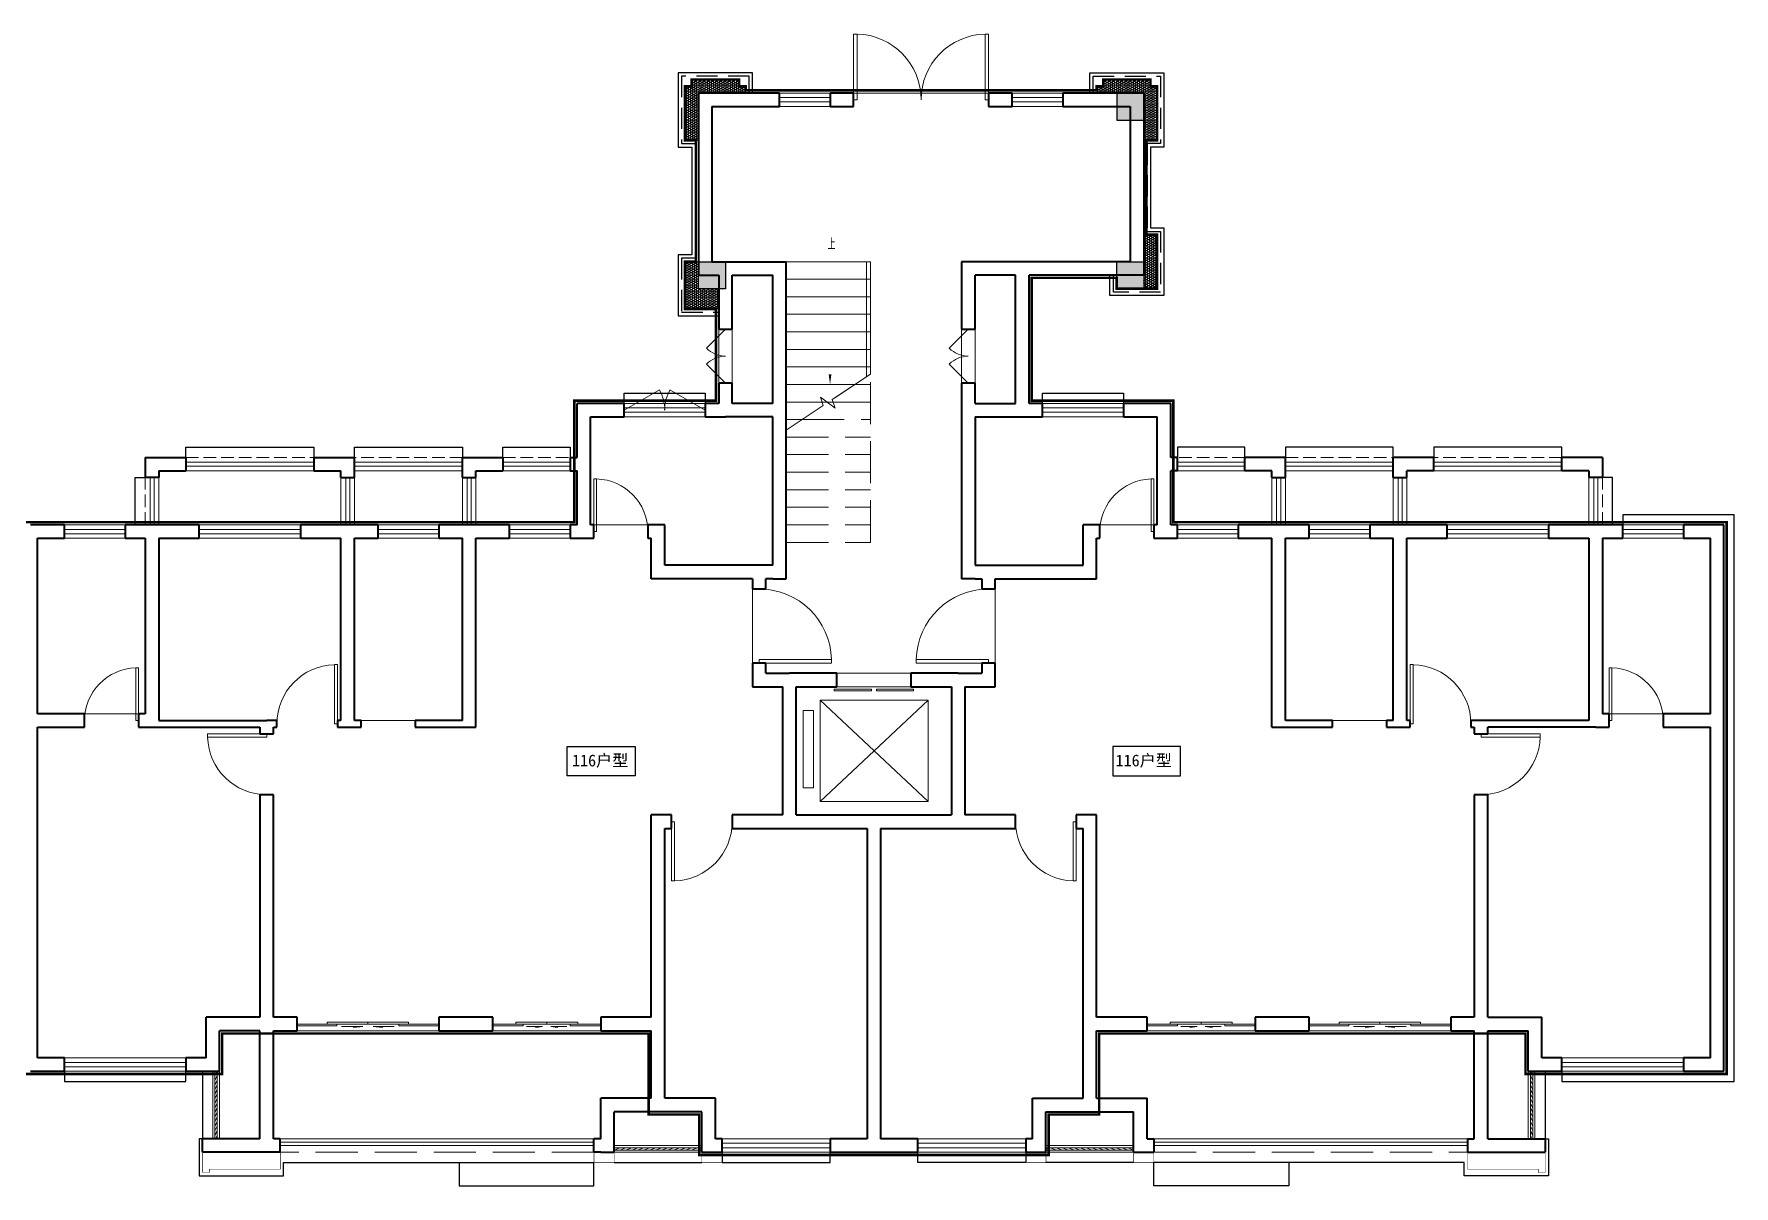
# Model space of a CAD drawing. Extents: x -518115 to 1124316, y -209821 to 1628073.
# Drawn here: x 875905 to 885985, y 656522 to 663352 of the extents above; entities that cross this region are included whole.
import ezdxf

# ---------------------------------------------------------------- set-up
doc = ezdxf.new("R2010")
doc.units = 0
doc.header["$LTSCALE"] = 1000
doc.header["$MEASUREMENT"] = 0
for name, pattern in [('#P_--_20B1_001_t3$0$DASH', [0.35, 0.25, -0.1]), ('DASH', [0.35, 0.25, -0.1]), ('HIDDEN', [0.375, 0.25, -0.125])]:
    doc.linetypes.add(name, pattern=pattern)
for name, color, linetype, lineweight in [('3.5方案汇报，与郭总、侯月琴确定户型_t8$0$STAIR', 2, 'Continuous', 18), ('PUB_HATCH', 8, 'Continuous', 9), ('STAIR', 2, 'Continuous', 18), ('WALL', 9, 'Continuous', 40), ('WINDOW', 144, 'Continuous', 15), ('平面-栏杆', 135, 'Continuous', 15), ('平面-看线', 45, 'Continuous', 15)]:
    doc.layers.add(name, color=color, linetype=linetype, lineweight=lineweight)
for name, color, linetype in [('DIM_SYMB', 3, 'Continuous'), ('PUB_TEXT', 4, 'Continuous'), ('看线', 251, 'Continuous'), ('立面-看线', 251, 'Continuous')]:
    doc.layers.add(name, color=color, linetype=linetype)
doc.styles.add('_TCH_DIM', font='SIMPLEX.shx', dxfattribs={"width": 0.7, "bigfont": 'GBCBIG.shx'})
doc.styles.add('黑体', font='')
doc.styles.get('黑体').set_extended_font_data('SimHei')
pattern_1 = [(0, (-168166.8864, -210246.6915), (12.3825, 7.149038), [8.255, -16.51]), (120, (-168166.8864, -210246.6915), (-12.38249852, 7.14904056), [8.255, -16.51]), (60, (-168166.8864, -210246.6915), (1.48e-06, 14.29807856), [-16.51, 8.255])]

# ---------------------------------------------------------------- blocks, each defined once
blk = doc.blocks.new('A$C0281008A')
at = {"color": 5, "linetype": 'DASH', "ltscale": 0.4, "const_width": 15}
blk.add_lwpolyline([(9800, -3176), (10936, -3176), (10936, -2936), (13464, -2936), (13464, -3416), (13764, -3416), (13764, -3656), (15836, -3656), (15836, -3416), (16136, -3416), (16136, -2936), (18664, -2936), (18664, -3176), (19856, -3176), (19856, 96), (16576, 96), (16576, 816), (15736, 816), (15736, 1544), (16240, 1544), (16240, 1480), (16480, 1480), (16480, 1800), (16416, 1800), (16416, 2360), (16480, 2360), (16480, 2680), (16440, 2680), (16440, 2720), (16160, 2720), (16160, 2680), (16120, 2680), (16120, 2656), (14040, 2656), (14040, 2680), (14000, 2680), (14000, 2720), (13720, 2720), (13720, 2680), (13680, 2680), (13680, 2360), (13744, 2360), (13744, 1640), (13680, 1640), (13680, 1360), (13864, 1360), (13864, 816), (13024, 816), (13024, 96), (6576, 96), (6576, 816), (5736, 816), (5736, 1360), (5920, 1360), (5920, 1640), (5856, 1640), (5856, 2360), (5920, 2360), (5920, 2680), (5880, 2680), (5880, 2720), (5600, 2720), (5600, 2680), (5560, 2680), (5560, 2656), (3480, 2656), (3480, 2680), (3440, 2680), (3440, 2720), (3160, 2720), (3160, 2680), (3120, 2680), (3120, 2360), (3184, 2360), (3184, 1800), (3120, 1800), (3120, 1480), (3360, 1480), (3360, 1544), (3864, 1544), (3864, 816), (3024, 816), (3024, 96), (-256, 96), (-256, -3176), (936, -3176), (936, -2936), (3464, -2936), (3464, -3416), (3764, -3416), (3764, -3656), (5836, -3656), (5836, -3416), (6136, -3416), (6136, -2936), (8664, -2936), (8664, -3176), (9800, -3176)], dxfattribs=at)
blk = doc.blocks.new('A$C028C60F5')
at = {"color": 6}
blk.add_lwpolyline([(400, 0), (0, 0), (0, -400), (400, -400)], close=True, dxfattribs=at)
at = {"layer": 'PUB_HATCH'}
blk.add_solid([(0, -400), (400, -400), (0, 0), (400, 0)], dxfattribs=at)
blk = doc.blocks.new('A$C3EFA6995')
for p in [(9700, -2400), (15900, -2400)]:
    blk.add_blockref('A$C028C60F5', p)
blk = doc.blocks.new('A$C03F721DF')
at = {"layer": '立面-看线'}
h = blk.add_hatch(dxfattribs=at)
h.set_pattern_fill('HONEY', color=256, scale=5.2)
h.set_pattern_definition(pattern_1)
h.paths.add_polyline_path([(14240, 2600), (14240, 2640), (13960, 2640), (13960, 2600), (13920, 2600), (13920, 2280), (14000, 2280), (14000, 2560), (14280, 2560), (14280, 2600)])
h = blk.add_hatch(dxfattribs=at)
h.set_pattern_fill('HONEY', color=256, scale=5.2)
h.set_pattern_definition(pattern_1)
h.paths.add_polyline_path([(16400, 2600), (16400, 2640), (16680, 2640), (16680, 2600), (16720, 2600), (16720, 2280), (16640, 2280), (16640, 2560), (16360, 2560), (16360, 2600)])
h = blk.add_hatch(dxfattribs=at)
h.set_pattern_fill('HONEY', color=256, scale=5.2)
h.set_pattern_definition([(0, (-168206.6315, -211486.691), (12.3825, 7.149038), [8.255, -16.51]), (120, (-168206.6315, -211486.691), (-12.38249852, 7.14904056), [8.255, -16.51]), (60, (-168206.6315, -211486.691), (1.48e-06, 14.29807856), [-16.51, 8.255])])
h.paths.add_polyline_path([(16640, 1480), (16640, 1480), (16640, 1720), (16720, 1720), (16720, 1400), (16640, 1400)])
h = blk.add_hatch(dxfattribs=at)
h.set_pattern_fill('HONEY', color=256, scale=5.2)
h.set_pattern_definition([(0, (-168206.6315, -211646.691), (12.3825, 7.149038), [8.255, -16.51]), (120, (-168206.6315, -211646.691), (-12.38249852, 7.14904056), [8.255, -16.51]), (60, (-168206.6315, -211646.691), (1.48e-06, 14.29807856), [-16.51, 8.255])])
h.paths.add_polyline_path([(14120, 1400), (14000, 1400), (14000, 1560), (13920, 1560), (13920, 1280), (14120, 1280)])
at = {"color": 1, "const_width": 3.2}
for points in [[(14000, 2280), (13920, 2280), (13920, 2600), (13960, 2600), (13960, 2640), (14076, 2640), (14076, 2640), (14124, 2640), (14124, 2640), (14240, 2640), (14240, 2600), (14280, 2600), (14280, 2560)], [(16640, 2280), (16720, 2280), (16720, 2600), (16680, 2600), (16680, 2640), (16564, 2640), (16564, 2640), (16516, 2640), (16516, 2640), (16400, 2640), (16400, 2600), (16360, 2600), (16360, 2560)], [(16640, 1720), (16720, 1720), (16720, 1400), (16480, 1400), (16480, 1480)], [(14000, 1560), (13920, 1560), (13920, 1280), (14120, 1280)]]:
    blk.add_lwpolyline(points, dxfattribs=at)
at = {"color": 1}
for points in [[(13221, -1315), (13624, -1315), (13624, -1489), (13221, -1489)], [(16859, -1315), (16456, -1315), (16456, -1489), (16859, -1489)]]:
    blk.add_lwpolyline(points, close=True, dxfattribs=at)
at = {"color": 30, "const_width": 3.2}
for points in [[(11060, -3720), (11060, -3840), (11100, -3840), (11100, -3820), (11520, -3820), (11520, -3720)], [(13380, -3720), (13380, -3780), (13500, -3780), (13500, -3720)], [(14020, -3720), (14020, -3780), (14140, -3780), (14140, -3720)], [(16060, -3720), (16060, -3780), (15940, -3780), (15940, -3720)], [(16700, -3720), (16700, -3780), (16580, -3780), (16580, -3720)], [(19020, -3720), (19020, -3840), (18980, -3840), (18980, -3820), (18560, -3820), (18560, -3720)]]:
    blk.add_lwpolyline(points, dxfattribs=at)
at = {"layer": '3.5方案汇报，与郭总、侯月琴确定户型_t8$0$STAIR'}
for p, q in [((14721, -1040), (15361, -1640)), ((15361, -1040), (14721, -1640))]:
    blk.add_line(p, q, dxfattribs=at)
for points in [[(14681, -1560), (14681, -1100), (14621, -1100), (14621, -1560)], [(15361, -1640), (15361, -1040), (14721, -1040), (14721, -1640)]]:
    blk.add_lwpolyline(points, close=True, dxfattribs=at)
at = {"layer": 'DIM_SYMB'}
blk.add_lwpolyline([(14780, 1612, 0, 0, 0), (14780, 832, 0, 16, 0), (14780, 892, 0, 0, 0)], format="xyseb", dxfattribs=at)
at = {"layer": 'STAIR'}
for p, q in [((14520, 562), (14520, 1560)), ((14520, 1560), (15020, 1560)), ((14996, 1560), (14996, 878)), ((15020, 894), (15020, 1560)), ((14520, 1456), (15020, 1456)), ((14520, 1352), (15020, 1352)), ((14520, 1248), (15020, 1248)), ((14520, 1144), (15020, 1144)), ((14520, 1040), (15020, 1040)), ((14520, 936), (15020, 936)), ((14520, 832), (14926, 832)), ((15020, 894), (14793, 743)), ((14520, 728), (14733, 728)), ((14740, 708), (14520, 562)), ((14811, 692), (14724, 756)), ((14724, 756), (14740, 708)), ((14762, 728), (14798, 728)), ((14793, 743), (14811, 692)), ((14520, 624), (14614, 624))]:
    blk.add_line(p, q, dxfattribs=at)
at = {"layer": 'STAIR', "color": 246, "linetype": '#P_--_20B1_001_t3$0$DASH'}
for p, q in [((15020, 894), (14793, 743)), ((14926, 832), (15020, 832)), ((15020, -104), (15020, 894)), ((14740, 708), (14520, 562)), ((14811, 692), (14724, 756)), ((14724, 756), (14740, 708)), ((14733, 728), (14762, 728)), ((14793, 743), (14811, 692)), ((14798, 728), (15020, 728)), ((14614, 624), (15020, 624)), ((14520, -104), (14520, 562)), ((14520, 520), (15020, 520)), ((14520, 416), (15020, 416)), ((14520, 312), (15020, 312)), ((14520, 208), (15020, 208)), ((14520, 104), (15020, 104)), ((14520, 0), (15020, 0)), ((14520, -104), (15020, -104))]:
    blk.add_line(p, q, dxfattribs=at)
at = {"layer": 'WALL', "color": 7}
for p, q in [((14480, 2560), (14000, 2560)), ((14000, 2560), (14000, 1480)), ((14480, 2480), (14480, 2560)), ((14920, 2560), (14780, 2560)), ((14780, 2560), (14780, 2480)), ((14920, 2480), (14920, 2560)), ((15860, 2560), (15720, 2560)), ((15720, 2560), (15720, 2480)), ((15860, 2480), (15860, 2560)), ((16640, 2560), (16160, 2560)), ((16160, 2560), (16160, 2480)), ((16640, 2560), (16640, 1480)), ((14080, 2480), (14480, 2480)), ((14080, 2480), (14080, 1560)), ((14780, 2480), (14920, 2480)), ((15720, 2480), (15860, 2480)), ((16160, 2480), (16560, 2480)), ((16560, 2480), (16560, 1560)), ((14080, 1560), (14160, 1560)), ((14160, 1560), (14520, 1560)), ((14520, 680), (14520, 1560)), ((15920, 1560), (15560, 1560)), ((15560, 1560), (15560, 1160)), ((16560, 1560), (15920, 1560)), ((14000, 1480), (14120, 1480)), ((14120, 1480), (14120, 1160)), ((14200, 1480), (14440, 1480)), ((14200, 1160), (14200, 1480)), ((14440, 720), (14440, 1480)), ((15880, 1480), (15640, 1480)), ((15640, 1160), (15640, 1480)), ((15880, 720), (15880, 1480)), ((15960, 720), (15960, 1480)), ((16640, 1480), (15960, 1480)), ((14120, 1160), (14200, 1160)), ((15560, 1160), (15640, 1160)), ((14200, 840), (14120, 840)), ((14120, 840), (14120, 720)), ((14200, 720), (14200, 840)), ((15640, 840), (15560, 840)), ((15560, 840), (15560, 680)), ((15640, 720), (15640, 840)), ((13560, 720), (13280, 720)), ((13280, 400), (13280, 720)), ((13560, 640), (13560, 720)), ((14120, 720), (14040, 720)), ((14040, 720), (14040, 640)), ((14440, 720), (14200, 720)), ((15640, 720), (15880, 720)), ((16040, 720), (15960, 720)), ((16040, 640), (16040, 720)), ((16800, 720), (16520, 720)), ((16520, 720), (16520, 640)), ((16800, 400), (16800, 720)), ((13360, 640), (13560, 640)), ((13360, 360), (13360, 640)), ((14040, 640), (14160, 640)), ((14440, 640), (14160, 640)), ((14440, -240), (14440, 640)), ((14520, -280), (14520, 680)), ((15560, 680), (15560, -280)), ((15640, 640), (15640, -240)), ((15640, 640), (15920, 640)), ((15920, 640), (16040, 640)), ((16520, 640), (16720, 640)), ((16720, 360), (16720, 640)), ((10720, 400), (10960, 400)), ((10720, 400), (10720, 280)), ((10800, 320), (10960, 320)), ((10800, 320), (10800, 280)), ((10960, 400), (10960, 320)), ((11720, 400), (11960, 400)), ((11720, 400), (11720, 320)), ((11720, 320), (11880, 320)), ((11880, 280), (11880, 320)), ((11960, 280), (11960, 400)), ((12600, 280), (12600, 400)), ((12600, 400), (12840, 400)), ((12680, 280), (12680, 320)), ((12680, 320), (12840, 320)), ((12840, 400), (12840, 320)), ((13240, 400), (13280, 400)), ((13240, 400), (13240, 320)), ((13240, 320), (13280, 320)), ((13280, 0), (13280, 320)), ((13360, 0), (13360, 360)), ((16720, 0), (16720, 360)), ((16840, 400), (16800, 400)), ((16840, 320), (16800, 320)), ((16800, 0), (16800, 320)), ((16840, 320), (16840, 400)), ((17480, 400), (17240, 400)), ((17240, 320), (17240, 400)), ((17400, 320), (17240, 320)), ((17400, 280), (17400, 320)), ((17480, 280), (17480, 400)), ((18360, 400), (18120, 400)), ((18120, 280), (18120, 400)), ((18360, 320), (18200, 320)), ((18200, 280), (18200, 320)), ((18360, 320), (18360, 400)), ((19360, 400), (19120, 400)), ((19120, 320), (19120, 400)), ((19280, 320), (19120, 320)), ((19280, 320), (19280, 280)), ((19360, 400), (19360, 280)), ((10800, 280), (10720, 280)), ((11880, 280), (11960, 280)), ((12600, 280), (12680, 280)), ((17400, 280), (17480, 280)), ((18120, 280), (18200, 280)), ((19360, 280), (19280, 280)), ((10240, 0), (10040, 0)), ((10080, -80), (10240, -80)), ((10080, -1120), (10080, -80)), ((10240, -80), (10240, 0)), ((10760, 0), (10600, 0)), ((10600, 0), (10600, -80)), ((10600, -80), (10720, -80)), ((10720, -80), (10720, -1120)), ((11040, 0), (10760, 0)), ((10800, -80), (10800, -1160)), ((10800, -80), (11040, -80)), ((11040, -80), (11040, 0)), ((11920, 0), (11640, 0)), ((11640, 0), (11640, -80)), ((11640, -80), (11880, -80)), ((11880, -1160), (11880, -80)), ((12100, 0), (11920, 0)), ((11960, -1160), (11960, -80)), ((11960, -80), (12100, -80)), ((12100, -80), (12100, 0)), ((12640, 0), (12460, 0)), ((12460, 0), (12460, -80)), ((12460, -80), (12600, -80)), ((12600, -1160), (12600, -80)), ((12880, 0), (12640, 0)), ((12680, -80), (12880, -80)), ((12680, -1200), (12680, -80)), ((12880, -80), (12880, 0)), ((13280, 0), (13240, 0)), ((13240, 0), (13240, -80)), ((13240, -80), (13320, -80)), ((13320, -80), (13380, -80)), ((13380, 0), (13360, 0)), ((13380, -80), (13380, 0)), ((13800, 0), (13700, 0)), ((13700, 0), (13700, -80)), ((13700, -80), (13720, -80)), ((13720, -320), (13720, -80)), ((13800, -240), (13800, 0)), ((16280, -240), (16280, 0)), ((16380, 0), (16280, 0)), ((16360, -320), (16360, -80)), ((16360, -80), (16380, -80)), ((16380, -80), (16380, 0)), ((16720, 0), (16700, 0)), ((16700, 0), (16700, -80)), ((16700, -80), (16760, -80)), ((16760, -80), (16840, -80)), ((16840, 0), (16800, 0)), ((16840, -80), (16840, 0)), ((17440, 0), (17200, 0)), ((17200, 0), (17200, -80)), ((17200, -80), (17400, -80)), ((17400, -1200), (17400, -80)), ((17620, 0), (17440, 0)), ((17480, -80), (17620, -80)), ((17480, -1160), (17480, -80)), ((17620, -80), (17620, 0)), ((18160, 0), (17980, 0)), ((17980, 0), (17980, -80)), ((17980, -80), (18120, -80)), ((18120, -1160), (18120, -80)), ((18440, 0), (18160, 0)), ((18200, -1160), (18200, -80)), ((18200, -80), (18440, -80)), ((18440, -80), (18440, 0)), ((19320, 0), (19040, 0)), ((19040, 0), (19040, -80)), ((19040, -80), (19280, -80)), ((19280, -80), (19280, -1160)), ((19480, 0), (19320, 0)), ((19360, -80), (19360, -1120)), ((19360, -80), (19480, -80)), ((19480, -80), (19480, 0)), ((20080, 0), (19840, 0)), ((19840, 0), (19840, -80)), ((19840, -80), (20000, -80)), ((20000, -1120), (20000, -80)), ((20080, -1160), (20080, 0)), ((14360, -240), (13800, -240)), ((14440, -240), (14360, -240)), ((14520, -320), (14520, -280)), ((15560, -280), (15560, -320)), ((15640, -240), (15720, -240)), ((15720, -240), (16280, -240)), ((14320, -320), (13720, -320)), ((14320, -320), (14320, -380)), ((14320, -380), (14400, -380)), ((14440, -320), (14400, -320)), ((14400, -380), (14400, -320)), ((14440, -320), (14440, -320)), ((14440, -320), (14520, -320)), ((15640, -320), (15560, -320)), ((15640, -320), (15640, -320)), ((15640, -320), (15680, -320)), ((15680, -320), (15680, -380)), ((15680, -380), (15760, -380)), ((15760, -320), (16360, -320)), ((15760, -380), (15760, -320)), ((14400, -820), (14320, -820)), ((14320, -820), (14320, -960)), ((14400, -880), (14400, -820)), ((14400, -880), (14540, -880)), ((14820, -880), (14540, -880)), ((14820, -960), (14820, -880)), ((15540, -880), (15260, -880)), ((15260, -880), (15260, -960)), ((15540, -880), (15680, -880)), ((15760, -820), (15680, -820)), ((15680, -820), (15680, -880)), ((15760, -960), (15760, -820)), ((14320, -960), (14500, -960)), ((14500, -1720), (14500, -960)), ((14580, -960), (14820, -960)), ((14580, -1720), (14580, -960)), ((15260, -960), (15500, -960)), ((15500, -960), (15500, -1720)), ((15580, -960), (15760, -960)), ((15580, -960), (15580, -1720)), ((10360, -1120), (10080, -1120)), ((10080, -1200), (10360, -1200)), ((10080, -3160), (10080, -1200)), ((10360, -1200), (10360, -1120)), ((10720, -1120), (10680, -1120)), ((10680, -1120), (10680, -1200)), ((10680, -1200), (10760, -1200)), ((10760, -1200), (11400, -1200)), ((10800, -1160), (11440, -1160)), ((11400, -1200), (11400, -1240)), ((11500, -1160), (11440, -1160)), ((11480, -1240), (11480, -1200)), ((11480, -1200), (11500, -1200)), ((11500, -1200), (11500, -1160)), ((11880, -1160), (11860, -1160)), ((11860, -1160), (11860, -1200)), ((11860, -1200), (11920, -1200)), ((11920, -1200), (12000, -1200)), ((12000, -1160), (11960, -1160)), ((12000, -1200), (12000, -1160)), ((12600, -1160), (12320, -1160)), ((12320, -1160), (12320, -1200)), ((12320, -1200), (12680, -1200)), ((17400, -1200), (17760, -1200)), ((17760, -1160), (17480, -1160)), ((17760, -1200), (17760, -1160)), ((18120, -1160), (18080, -1160)), ((18080, -1160), (18080, -1200)), ((18080, -1200), (18160, -1200)), ((18160, -1200), (18220, -1200)), ((18220, -1160), (18200, -1160)), ((18220, -1200), (18220, -1160)), ((18640, -1160), (18580, -1160)), ((18580, -1160), (18580, -1200)), ((18580, -1200), (18600, -1200)), ((18600, -1200), (18600, -1240)), ((19280, -1160), (18640, -1160)), ((18680, -1240), (18680, -1200)), ((19320, -1200), (18680, -1200)), ((19320, -1200), (19400, -1200)), ((19400, -1120), (19360, -1120)), ((19400, -1200), (19400, -1120)), ((20000, -1120), (19720, -1120)), ((19720, -1120), (19720, -1200)), ((19720, -1200), (20000, -1200)), ((20000, -3160), (20000, -1200)), ((20080, -3240), (20080, -1160)), ((11400, -1240), (11480, -1240)), ((18600, -1240), (18680, -1240)), ((11480, -1600), (11400, -1600)), ((11400, -1600), (11400, -2920)), ((11480, -2920), (11480, -1600)), ((18680, -1600), (18600, -1600)), ((18600, -1600), (18600, -2920)), ((18680, -2920), (18680, -1600)), ((13840, -1720), (13720, -1720)), ((13720, -2920), (13720, -1720)), ((13800, -1800), (13840, -1800)), ((13800, -2960), (13800, -1800)), ((13840, -1800), (13840, -1720)), ((14500, -1720), (14200, -1720)), ((14200, -1720), (14200, -1800)), ((14200, -1800), (14540, -1800)), ((14540, -1800), (15000, -1800)), ((14580, -1720), (15040, -1720)), ((15000, -1800), (15000, -3640)), ((15040, -1720), (15500, -1720)), ((15080, -1800), (15540, -1800)), ((15080, -1800), (15080, -3640)), ((15540, -1800), (15880, -1800)), ((15880, -1720), (15580, -1720)), ((15880, -1800), (15880, -1720)), ((16360, -1720), (16240, -1720)), ((16240, -1720), (16240, -1800)), ((16240, -1800), (16280, -1800)), ((16280, -2960), (16280, -1800)), ((16360, -2920), (16360, -1720)), ((11080, -3160), (11080, -2920)), ((11400, -2920), (11080, -2920)), ((11620, -2920), (11480, -2920)), ((11620, -3000), (11620, -2920)), ((12780, -2920), (12460, -2920)), ((12460, -2920), (12460, -3000)), ((12780, -3000), (12780, -2920)), ((13720, -2920), (13420, -2920)), ((13420, -2920), (13420, -3000)), ((16660, -2920), (16360, -2920)), ((16660, -3000), (16660, -2920)), ((17620, -2920), (17300, -2920)), ((17300, -2920), (17300, -3000)), ((17620, -3000), (17620, -2920)), ((18600, -2920), (18460, -2920)), ((18460, -2920), (18460, -3000)), ((18680, -2920), (19000, -2920)), ((19000, -3160), (19000, -2920)), ((11160, -3240), (11160, -3000)), ((11400, -3000), (11160, -3000)), ((11400, -3640), (11400, -3000)), ((11480, -3640), (11480, -3000)), ((11480, -3000), (11620, -3000)), ((12460, -3000), (12780, -3000)), ((13420, -3000), (13720, -3000)), ((13720, -3400), (13720, -3000)), ((13800, -3400), (13800, -2960)), ((16280, -3400), (16280, -2960)), ((16360, -3400), (16360, -3000)), ((16360, -3000), (16660, -3000)), ((17300, -3000), (17620, -3000)), ((18460, -3000), (18600, -3000)), ((18600, -3640), (18600, -3000)), ((18680, -3640), (18680, -3000)), ((18680, -3000), (18920, -3000)), ((18920, -3240), (18920, -3000)), ((10240, -3160), (10080, -3160)), ((10240, -3240), (10240, -3160)), ((11080, -3160), (10960, -3160)), ((10960, -3160), (10960, -3240)), ((19120, -3160), (19000, -3160)), ((19120, -3240), (19120, -3160)), ((20000, -3160), (19840, -3160)), ((19840, -3160), (19840, -3240)), ((10040, -3240), (10240, -3240)), ((10960, -3240), (11160, -3240)), ((18920, -3240), (19120, -3240)), ((19840, -3240), (20080, -3240)), ((13420, -3640), (13420, -3400)), ((13720, -3400), (13420, -3400)), ((14100, -3400), (13800, -3400)), ((14100, -3640), (14100, -3400)), ((15980, -3640), (15980, -3400)), ((15980, -3400), (16280, -3400)), ((16360, -3400), (16660, -3400)), ((16660, -3640), (16660, -3400)), ((13500, -3680), (13500, -3480)), ((13760, -3480), (13500, -3480)), ((14020, -3480), (13760, -3480)), ((14020, -3720), (14020, -3480)), ((16060, -3720), (16060, -3480)), ((16060, -3480), (16320, -3480)), ((16320, -3480), (16580, -3480)), ((16580, -3680), (16580, -3480)), ((11400, -3640), (11060, -3640)), ((11060, -3720), (11060, -3640)), ((11440, -3720), (11060, -3720)), ((11520, -3720), (11440, -3720)), ((11520, -3640), (11480, -3640)), ((11520, -3720), (11520, -3640)), ((13420, -3640), (13380, -3640)), ((13380, -3720), (13380, -3640)), ((13420, -3720), (13380, -3720)), ((13420, -3720), (13420, -3720)), ((13420, -3720), (13500, -3720)), ((13500, -3720), (13500, -3680)), ((14020, -3720), (14140, -3720)), ((14140, -3640), (14100, -3640)), ((14140, -3720), (14140, -3640)), ((15000, -3640), (14780, -3640)), ((14780, -3640), (14780, -3720)), ((14780, -3720), (15040, -3720)), ((15040, -3720), (15300, -3720)), ((15300, -3640), (15080, -3640)), ((15300, -3720), (15300, -3640)), ((15980, -3640), (15940, -3640)), ((15940, -3640), (15940, -3720)), ((15940, -3720), (16060, -3720)), ((16580, -3720), (16580, -3680)), ((16580, -3720), (16660, -3720)), ((16660, -3640), (16700, -3640)), ((16660, -3720), (16700, -3720)), ((16660, -3720), (16660, -3720)), ((16700, -3640), (16700, -3720)), ((18560, -3640), (18600, -3640)), ((18560, -3640), (18560, -3720)), ((18560, -3720), (18640, -3720)), ((18640, -3720), (19020, -3720)), ((18680, -3640), (19020, -3640)), ((19020, -3640), (19020, -3720))]:
    blk.add_line(p, q, dxfattribs=at)
at = {"layer": 'WINDOW'}
for p, q in [((14920, 2520), (14920, 2910)), ((14940, 2910), (14920, 2910)), ((14940, 2520), (14940, 2910)), ((15700, 2520), (15700, 2910)), ((15700, 2910), (15720, 2910)), ((15720, 2520), (15720, 2910)), ((15720, 2560), (14920, 2560)), ((15860, 2480), (15860, 2560)), ((16160, 2560), (15860, 2560)), ((15860, 2533), (16160, 2533)), ((16160, 2560), (16160, 2480)), ((14920, 2520), (14940, 2520)), ((15720, 2520), (15700, 2520)), ((15860, 2507), (16160, 2507)), ((16160, 2480), (15860, 2480)), ((14160, 1160), (14047, 1047)), ((14120, 840), (14120, 1160)), ((14200, 840), (14200, 1160)), ((15560, 1160), (15560, 840)), ((15640, 1160), (15640, 840)), ((14160, 840), (14047, 953)), ((13560, 680), (13768, 800)), ((14039, 680), (13831, 800)), ((11040, -80), (11040, 0)), ((11040, 0), (11640, 0)), ((11640, -27), (11040, -27)), ((11640, -53), (11040, -53)), ((11040, -80), (11640, -80)), ((11640, 0), (11640, -80)), ((13380, 0), (13700, 0)), ((16700, 0), (16380, 0)), ((18440, 0), (18440, -80)), ((19040, 0), (18440, 0)), ((18440, -27), (19040, -27)), ((18440, -53), (19040, -53)), ((19040, -80), (18440, -80)), ((19040, -80), (19040, 0)), ((14320, -820), (14320, -380)), ((15760, -820), (15760, -380)), ((10664, -848), (10680, -848)), ((10664, -1160), (10664, -848)), ((10680, -1160), (10680, -848)), ((11842, -829), (11860, -829)), ((11842, -1180), (11842, -829)), ((11860, -1180), (11860, -829)), ((14820, -880), (15260, -880)), ((18238, -829), (18220, -829)), ((18220, -1180), (18220, -829)), ((18238, -1180), (18238, -829)), ((19416, -848), (19400, -848)), ((19400, -1160), (19400, -848)), ((19416, -1160), (19416, -848)), ((14805, -984), (14805, -975)), ((15025, -975), (14805, -975)), ((15025, -984), (14805, -984)), ((14820, -960), (15260, -960)), ((15260, -960), (14820, -960)), ((15025, -984), (15025, -975)), ((15275, -975), (15055, -975)), ((15055, -984), (15055, -975)), ((15275, -984), (15055, -984)), ((15275, -984), (15275, -975)), ((10360, -1120), (10680, -1120)), ((10680, -1160), (10664, -1160)), ((11860, -1180), (11842, -1180)), ((12000, -1160), (12000, -1200)), ((12000, -1160, 320), (12320, -1160, 320)), ((17760, -1160), (17760, -1200)), ((18080, -1160, 320), (17760, -1160, 320)), ((18080, -1200), (18080, -1160)), ((18220, -1180), (18238, -1180)), ((19720, -1120), (19400, -1120)), ((19400, -1160), (19416, -1160)), ((11089, -1258), (11089, -1240)), ((11440, -1240), (11089, -1240)), ((11440, -1258), (11089, -1258)), ((11440, -1240), (11440, -1258)), ((18640, -1240), (18640, -1258)), ((18640, -1240), (18991, -1240)), ((18640, -1258), (18991, -1258)), ((18991, -1258), (18991, -1240)), ((13840, -1760), (13858, -1760)), ((13840, -1760), (13840, -2111)), ((13858, -1760), (13858, -2111)), ((16240, -1760), (16222, -1760)), ((16222, -1760), (16222, -2111)), ((16240, -1760), (16240, -2111)), ((13858, -2111), (13840, -2111)), ((16222, -2111), (16240, -2111)), ((11620, -2960), (11620, -2976)), ((11620, -2971), (11620, -2960)), ((11620, -2960), (11856, -2960)), ((11856, -2971), (11620, -2971)), ((12460, -3000), (11620, -3000)), ((11798, -2960), (11798, -2948)), ((11798, -2948), (12040, -2948)), ((12040, -2960), (11798, -2960)), ((11856, -2960), (11856, -2971)), ((11884, -2975), (12009, -2975)), ((12009, -2975), (11954, -2981)), ((11954, -2981), (11954, -2975)), ((12040, -2948), (12040, -2960)), ((12281, -2948), (12040, -2948)), ((12040, -2960), (12281, -2960)), ((12196, -2975), (12071, -2975)), ((12071, -2975), (12126, -2981)), ((12126, -2981), (12126, -2975)), ((12224, -2960), (12224, -2971)), ((12460, -2960), (12224, -2960)), ((12224, -2971), (12460, -2971)), ((12281, -2960), (12281, -2948)), ((12460, -2971), (12460, -2960)), ((12780, -2960), (12780, -2976)), ((12780, -2971), (12780, -2960)), ((12780, -2960), (12960, -2960)), ((12960, -2971), (12780, -2971)), ((13420, -3000), (12780, -3000)), ((12916, -2960), (12916, -2948)), ((12916, -2948), (13100, -2948)), ((13100, -2960), (12916, -2960)), ((12960, -2960), (12960, -2971)), ((12981, -2975), (13076, -2975)), ((13076, -2975), (13035, -2981)), ((13035, -2981), (13035, -2975)), ((13100, -2948), (13100, -2960)), ((13284, -2948), (13100, -2948)), ((13100, -2960), (13284, -2960)), ((13219, -2975), (13124, -2975)), ((13124, -2975), (13165, -2981)), ((13165, -2981), (13165, -2975)), ((13240, -2960), (13240, -2971)), ((13420, -2960), (13240, -2960)), ((13240, -2971), (13420, -2971)), ((13284, -2960), (13284, -2948)), ((13420, -2971), (13420, -2960)), ((16660, -2971), (16660, -2960)), ((16660, -2960), (16840, -2960)), ((16840, -2971), (16660, -2971)), ((16660, -3000), (17300, -3000)), ((16796, -2960), (16796, -2948)), ((16796, -2948), (16980, -2948)), ((16980, -2960), (16796, -2960)), ((16840, -2960), (16840, -2971)), ((16861, -2975), (16956, -2975)), ((16956, -2975), (16915, -2981)), ((16915, -2981), (16915, -2975)), ((16980, -2948), (16980, -2960)), ((17164, -2948), (16980, -2948)), ((16980, -2960), (17164, -2960)), ((17099, -2975), (17004, -2975)), ((17004, -2975), (17045, -2981)), ((17045, -2981), (17045, -2975)), ((17120, -2960), (17120, -2971)), ((17300, -2960), (17120, -2960)), ((17120, -2971), (17300, -2971)), ((17164, -2960), (17164, -2948)), ((17300, -2960), (17300, -2976)), ((17300, -2971), (17300, -2960)), ((17620, -2971), (17620, -2960)), ((17620, -2960), (17856, -2960)), ((17856, -2971), (17620, -2971)), ((17620, -3000), (18460, -3000)), ((17799, -2960), (17799, -2948)), ((17799, -2948), (18040, -2948)), ((18040, -2960), (17799, -2960)), ((17856, -2960), (17856, -2971)), ((17884, -2975), (18009, -2975)), ((18009, -2975), (17954, -2981)), ((17954, -2981), (17954, -2975)), ((18040, -2948), (18040, -2960)), ((18282, -2948), (18040, -2948)), ((18040, -2960), (18282, -2960)), ((18196, -2975), (18071, -2975)), ((18071, -2975), (18126, -2981)), ((18126, -2981), (18126, -2975)), ((18224, -2960), (18224, -2971)), ((18460, -2960), (18224, -2960)), ((18224, -2971), (18460, -2971)), ((18282, -2960), (18282, -2948)), ((18460, -2960), (18460, -2976)), ((18460, -2971), (18460, -2960)), ((10240, -3240), (10240, -3160)), ((10240, -3160), (10960, -3160)), ((10960, -3187), (10240, -3187)), ((10960, -3213), (10240, -3213)), ((10960, -3160), (10960, -3240)), ((19120, -3160), (19120, -3240)), ((19840, -3160), (19120, -3160)), ((19120, -3187), (19840, -3187)), ((19120, -3213), (19840, -3213)), ((19840, -3240), (19840, -3160)), ((10240, -3240), (10960, -3240)), ((19840, -3240), (19120, -3240)), ((13500, -3720), (13500, -3680)), ((13500, -3680), (14020, -3680)), ((14020, -3693), (13500, -3693)), ((13500, -3707), (13533, -3693)), ((14020, -3707), (13500, -3707)), ((13500, -3720), (14020, -3720)), ((13535, -3707), (13568, -3693)), ((13570, -3707), (13604, -3693)), ((13606, -3707), (13639, -3693)), ((13641, -3707), (13674, -3693)), ((13676, -3707), (13710, -3693)), ((13712, -3707), (13745, -3693)), ((13747, -3707), (13780, -3693)), ((13782, -3707), (13816, -3693)), ((13818, -3707), (13851, -3693)), ((13853, -3707), (13887, -3693)), ((13889, -3707), (13922, -3693)), ((13924, -3707), (13957, -3693)), ((13959, -3707), (13993, -3693)), ((13995, -3707), (14020, -3697)), ((14020, -3680), (14020, -3720)), ((15300, -3720), (15300, -3640)), ((15300, -3640), (15940, -3640)), ((15940, -3667), (15300, -3667)), ((15940, -3693), (15300, -3693)), ((15300, -3720), (15940, -3720)), ((15940, -3640), (15940, -3720)), ((16060, -3680), (16060, -3720)), ((16580, -3680), (16060, -3680)), ((16060, -3693), (16580, -3693)), ((16085, -3707), (16060, -3697)), ((16060, -3707), (16580, -3707)), ((16580, -3720), (16060, -3720)), ((16121, -3707), (16087, -3693)), ((16156, -3707), (16123, -3693)), ((16191, -3707), (16158, -3693)), ((16227, -3707), (16193, -3693)), ((16262, -3707), (16229, -3693)), ((16298, -3707), (16264, -3693)), ((16333, -3707), (16300, -3693)), ((16368, -3707), (16335, -3693)), ((16404, -3707), (16370, -3693)), ((16439, -3707), (16406, -3693)), ((16474, -3707), (16441, -3693)), ((16510, -3707), (16476, -3693)), ((16545, -3707), (16512, -3693)), ((16580, -3707), (16547, -3693)), ((16580, -3720), (16580, -3680))]:
    blk.add_line(p, q, dxfattribs=at)
at = {"layer": 'WINDOW', "extrusion": (0, 0, -1)}
for p, q in [((14480, 2560), (14480, 2480)), ((14480, 2560), (14780, 2560)), ((14780, 2533), (14480, 2533)), ((14780, 2480), (14780, 2560)), ((14780, 2507), (14480, 2507)), ((14480, 2480), (14780, 2480)), ((15600, 1160), (15487, 1047)), ((15600, 840), (15487, 953)), ((13560, 640), (13560, 720)), ((13560, 720), (14040, 720)), ((14040, 720), (14040, 640)), ((16040, 720), (16040, 640)), ((16520, 720), (16040, 720)), ((16520, 640), (16520, 720)), ((14040, 693), (13560, 693)), ((14040, 667), (13560, 667)), ((13560, 640), (14040, 640)), ((16040, 693), (16520, 693)), ((16040, 667), (16520, 667)), ((16520, 640), (16040, 640)), ((13396, 272), (13380, 272)), ((13380, -40), (13380, 272)), ((13396, -40), (13396, 272)), ((16684, 272), (16700, 272)), ((16684, -40), (16684, 272)), ((16700, -40), (16700, 272)), ((10240, 0), (10240, -80)), ((10600, 0), (10240, 0)), ((10240, -27), (10600, -27)), ((10240, -53), (10600, -53)), ((10600, -80), (10240, -80)), ((10600, -80), (10600, 0)), ((12100, 0), (12100, -80)), ((12460, 0), (12100, 0)), ((12100, -27), (12460, -27)), ((12100, -53), (12460, -53)), ((12460, -80), (12100, -80)), ((12460, -80), (12460, 0)), ((12880, 0), (12880, -80)), ((13240, 0), (12880, 0)), ((12880, -27), (13240, -27)), ((12880, -53), (13240, -53)), ((13240, -80), (12880, -80)), ((13240, -80), (13240, 0)), ((13380, -40), (13396, -40)), ((16700, -40), (16684, -40)), ((16840, -80), (16840, 0)), ((16840, 0), (17200, 0)), ((17200, -27), (16840, -27)), ((17200, -53), (16840, -53)), ((16840, -80), (17200, -80)), ((17200, 0), (17200, -80)), ((17620, -80), (17620, 0)), ((17620, 0), (17980, 0)), ((17980, -27), (17620, -27)), ((17980, -53), (17620, -53)), ((17620, -80), (17980, -80)), ((17980, 0), (17980, -80)), ((19480, -80), (19480, 0)), ((19480, 0), (19840, 0)), ((19840, -27), (19480, -27)), ((19840, -53), (19480, -53)), ((19480, -80), (19840, -80)), ((19840, 0), (19840, -80)), ((14360, -820), (14360, -798)), ((14360, -798), (14789, -798)), ((14789, -798), (14789, -820)), ((15291, -798), (15291, -820)), ((15720, -798), (15291, -798)), ((15720, -820), (15720, -798)), ((14360, -820), (14789, -820)), ((15720, -820), (15291, -820)), ((11160, -3240), (11120, -3240)), ((11120, -3240), (11120, -3640)), ((11133, -3640), (11133, -3240)), ((11147, -3240), (11133, -3266)), ((11147, -3267), (11133, -3293)), ((11147, -3294), (11133, -3320)), ((11147, -3322), (11133, -3347)), ((11147, -3640), (11147, -3240)), ((11160, -3240), (11160, -3640)), ((18920, -3240), (18960, -3240)), ((18920, -3240), (18920, -3640)), ((18933, -3640), (18933, -3240)), ((18933, -3240), (18947, -3266)), ((18933, -3267), (18947, -3293)), ((18933, -3294), (18947, -3320)), ((18933, -3322), (18947, -3347)), ((18947, -3640), (18947, -3240)), ((18960, -3240), (18960, -3640)), ((11147, -3349), (11133, -3374)), ((11147, -3376), (11133, -3402)), ((11147, -3403), (11133, -3429)), ((18933, -3349), (18947, -3374)), ((18933, -3376), (18947, -3402)), ((18933, -3403), (18947, -3429)), ((11147, -3430), (11133, -3456)), ((11147, -3458), (11133, -3483)), ((11147, -3485), (11133, -3510)), ((11147, -3512), (11133, -3538)), ((18933, -3430), (18947, -3456)), ((18933, -3458), (18947, -3483)), ((18933, -3485), (18947, -3510)), ((18933, -3512), (18947, -3538)), ((11147, -3539), (11133, -3565)), ((11147, -3566), (11133, -3592)), ((11147, -3594), (11133, -3619)), ((11147, -3621), (11137, -3640)), ((18933, -3539), (18947, -3565)), ((18933, -3566), (18947, -3592)), ((18933, -3594), (18947, -3619)), ((18933, -3621), (18943, -3640)), ((11120, -3640), (11160, -3640)), ((14140, -3640), (14140, -3720)), ((14780, -3640), (14140, -3640)), ((14140, -3667), (14780, -3667)), ((14140, -3693), (14780, -3693)), ((14780, -3720), (14140, -3720)), ((14780, -3720), (14780, -3640)), ((18960, -3640), (18920, -3640))]:
    blk.add_line(p, q, dxfattribs=at)
at = {"layer": 'WINDOW', "linetype": 'DASH'}
blk.add_line((12320, -1200), (12320, -1160), dxfattribs=at)
at = {"layer": 'WINDOW'}
for centre, radius, start, end in [((14930, 2520), 390, 0, 88.5307), ((15710, 2520), 390, 91.4693, 180), ((14160, 1160), 160, 225, 270), ((14160, 840), 160, 90, 135), ((13560, 680), 240, 0, 30), ((14039, 680), 240, 150, 180), ((10672, -1160), 312, 91.4693, 180), ((11851, -1180), 351, 91.4693, 180), ((18229, -1180), 351, 0, 88.5307), ((19408, -1160), 312, 0, 88.5307), ((11440, -1249), 351, 181.4693, 270), ((18640, -1249), 351, 270, 358.5307), ((13849, -1760), 351, 271.4693, 0), ((16231, -1760), 351, 180, 268.5307)]:
    blk.add_arc(centre, radius, start, end, dxfattribs=at)
at = {"layer": 'WINDOW', "extrusion": (0, 0, -1)}
for centre, radius, start, end in [((-15600, 1160), 160, 270, 315), ((-15600, 840), 160, 45, 90), ((-13388, -40), 312, 91.4693, 180), ((-16692, -40), 312, 0, 88.5307), ((-14360, -809), 429, 90, 178.5307), ((-15720, -809), 429, 1.4693, 90)]:
    blk.add_arc(centre, radius, start, end, dxfattribs=at)
at = {"layer": '平面-栏杆'}
for points in [[(11720, 372), (10960, 372)], [(11720, 348), (10960, 348)], [(12600, 372), (11960, 372)], [(12600, 348), (11960, 348)], [(13240, 372), (12840, 372)], [(13240, 348), (12840, 348)], [(16840, 372), (17240, 372)], [(16840, 348), (17240, 348)], [(17480, 372), (18120, 372)], [(17480, 348), (18120, 348)], [(18360, 372), (19120, 372)], [(18360, 348), (19120, 348)], [(10748, 280), (10748, 0)], [(10772, 280), (10772, 0)], [(11908, 280), (11908, 0)], [(11932, 280), (11932, 0)], [(12628, 280), (12628, 0)], [(12652, 280), (12652, 0)], [(17428, 280), (17428, 0)], [(17452, 280), (17452, 0)], [(18148, 280), (18148, 0)], [(18172, 280), (18172, 0)], [(19308, 280), (19308, 0)], [(19332, 280), (19332, 0)], [(13380, -3660), (11520, -3660)], [(13380, -3680), (11520, -3680)], [(16700, -3660), (18560, -3660)], [(16700, -3680), (18560, -3680)]]:
    blk.add_lwpolyline(points, dxfattribs=at)
at = {"layer": '平面-看线', "linetype": 'DASH', "ltscale": 0.3}
for p, q in [((10720, 0), (10720, 280)), ((19360, 0), (19360, 280))]:
    blk.add_line(p, q, dxfattribs=at)
at = {"layer": '平面-看线'}
for p, q in [((11880, 0), (11880, 280)), ((12600, 0), (12600, 280)), ((17480, 0), (17480, 280)), ((18200, 0), (18200, 280))]:
    blk.add_line(p, q, dxfattribs=at)
at = {"layer": '平面-看线', "linetype": 'DASH', "ltscale": 0.3}
for points in [[(10960, 400), (11720, 400)], [(12600, 400), (11960, 400)], [(12840, 400), (13240, 400)], [(17240, 400), (16840, 400)], [(17480, 400), (18120, 400)], [(19120, 400), (18360, 400)]]:
    blk.add_lwpolyline(points, dxfattribs=at)
at = {"layer": '平面-看线'}
for points in [[(10960, 320), (11720, 320)], [(12600, 320), (11960, 320)], [(13240, 320), (12840, 320)], [(16840, 320), (17240, 320)], [(17480, 320), (18120, 320)], [(19120, 320), (18360, 320)], [(10800, 280), (10800, 0)], [(11960, 280), (11960, 0)], [(12680, 280), (12680, 0)], [(17400, 280), (17400, 0)], [(18120, 280), (18120, 0)], [(19280, 280), (19280, 0)], [(13380, -3640), (11520, -3640)], [(16700, -3640), (18560, -3640)]]:
    blk.add_lwpolyline(points, dxfattribs=at)
at = {"layer": '平面-看线', "linetype": 'DASH'}
for points in [[(13380, -3720), (11520, -3720)], [(16700, -3720), (18560, -3720)]]:
    blk.add_lwpolyline(points, dxfattribs=at)
at = {"layer": '看线', "color": 201}
for points in [[(14320, 2560), (14320, 2680), (13880, 2680), (13880, 2240), (13960, 2240), (13960, 1600), (13880, 1600), (13880, 1240), (14120, 1240)], [(16320, 2560), (16320, 2680), (16760, 2680), (16760, 2240), (16680, 2240), (16680, 1760), (16760, 1760), (16760, 1360), (16440, 1360), (16440, 1480)], [(19120, -3240), (19120, -3300), (20140, -3300), (20140, 60), (19480, 60), (19480, 0)], [(11060, -3640), (11040, -3640), (11040, -3860), (11540, -3860), (11540, -3780)], [(19020, -3640), (19040, -3640), (19040, -3860), (18540, -3860), (18540, -3780)]]:
    blk.add_lwpolyline(points, dxfattribs=at)
at = {"layer": '看线', "color": 201, "linetype": 'HIDDEN', "ltscale": 0.5}
for points in [[(14300, 2560), (14300, 2660), (13900, 2660), (13900, 2260), (13980, 2260), (13980, 1580), (13900, 1580), (13900, 1260), (14120, 1260)], [(16340, 2560), (16340, 2660), (16740, 2660), (16740, 2260), (16660, 2260), (16660, 1740), (16740, 1740), (16740, 1380), (16460, 1380), (16460, 1480)]]:
    blk.add_lwpolyline(points, dxfattribs=at)
at = {"layer": '看线', "color": 202, "ltscale": 0.5}
for points in [[(13560, 720), (13560, 780), (14040, 780), (14040, 720)], [(16040, 720), (16040, 780), (16520, 780), (16520, 720)], [(10960, 400), (10960, 460), (11720, 460), (11720, 400)], [(11960, 400), (11960, 460), (12600, 460), (12600, 400)], [(12840, 400), (12840, 460), (13240, 460), (13240, 400)], [(17240, 400), (17240, 460), (16840, 460), (16840, 400)], [(18120, 400), (18120, 460), (17480, 460), (17480, 400)], [(19120, 400), (19120, 460), (18360, 460), (18360, 400)], [(10660, 0), (10660, 280), (10720, 280)], [(19420, 0), (19420, 280), (19360, 280)], [(10240, -3240), (10240, -3300), (10960, -3300), (10960, -3240)], [(11060, -3240), (11060, -3640)], [(19020, -3240), (19020, -3640)], [(14140, -3720), (14140, -3780), (14780, -3780), (14780, -3720)], [(15940, -3720), (15940, -3780), (15300, -3780), (15300, -3720)], [(11540, -3780), (13380, -3780)], [(12580, -3780), (12580, -3920), (13380, -3920), (13380, -3780)], [(13500, -3780), (14020, -3780)], [(16580, -3780), (16060, -3780)], [(17500, -3780), (17500, -3920), (16700, -3920), (16700, -3780)], [(18540, -3780), (16700, -3780)]]:
    blk.add_lwpolyline(points, dxfattribs=at)
at = {"yscale": 0.4, "zscale": 0.4}
for name, p, xscale in [('A$C028C60F5', (16480, 2560), 0.4), ('A$C3EFA6995', (20520, 2520), -0.4)]:
    blk.add_blockref(name, p, dxfattribs=dict(at, xscale=xscale))
at = {"color": 1, "style": '黑体'}
for p in [(13250, -1432), (16473, -1432)]:
    blk.add_text('116户型', height=70, dxfattribs=at).set_placement(p)
at = {"layer": 'PUB_TEXT', "style": '_TCH_DIM', "width": 0.7}
blk.add_text('上', height=67.5, dxfattribs=at).set_placement((14765, 1632))

msp = doc.modelspace()

# ---------------------------------------------------------------- block references
for name, p in [('A$C03F721DF', (865845.2, 660442.1)), ('A$C0281008A', (866085.2, 660362.1))]:
    msp.add_blockref(name, p)

doc.saveas('drawing.dxf')
